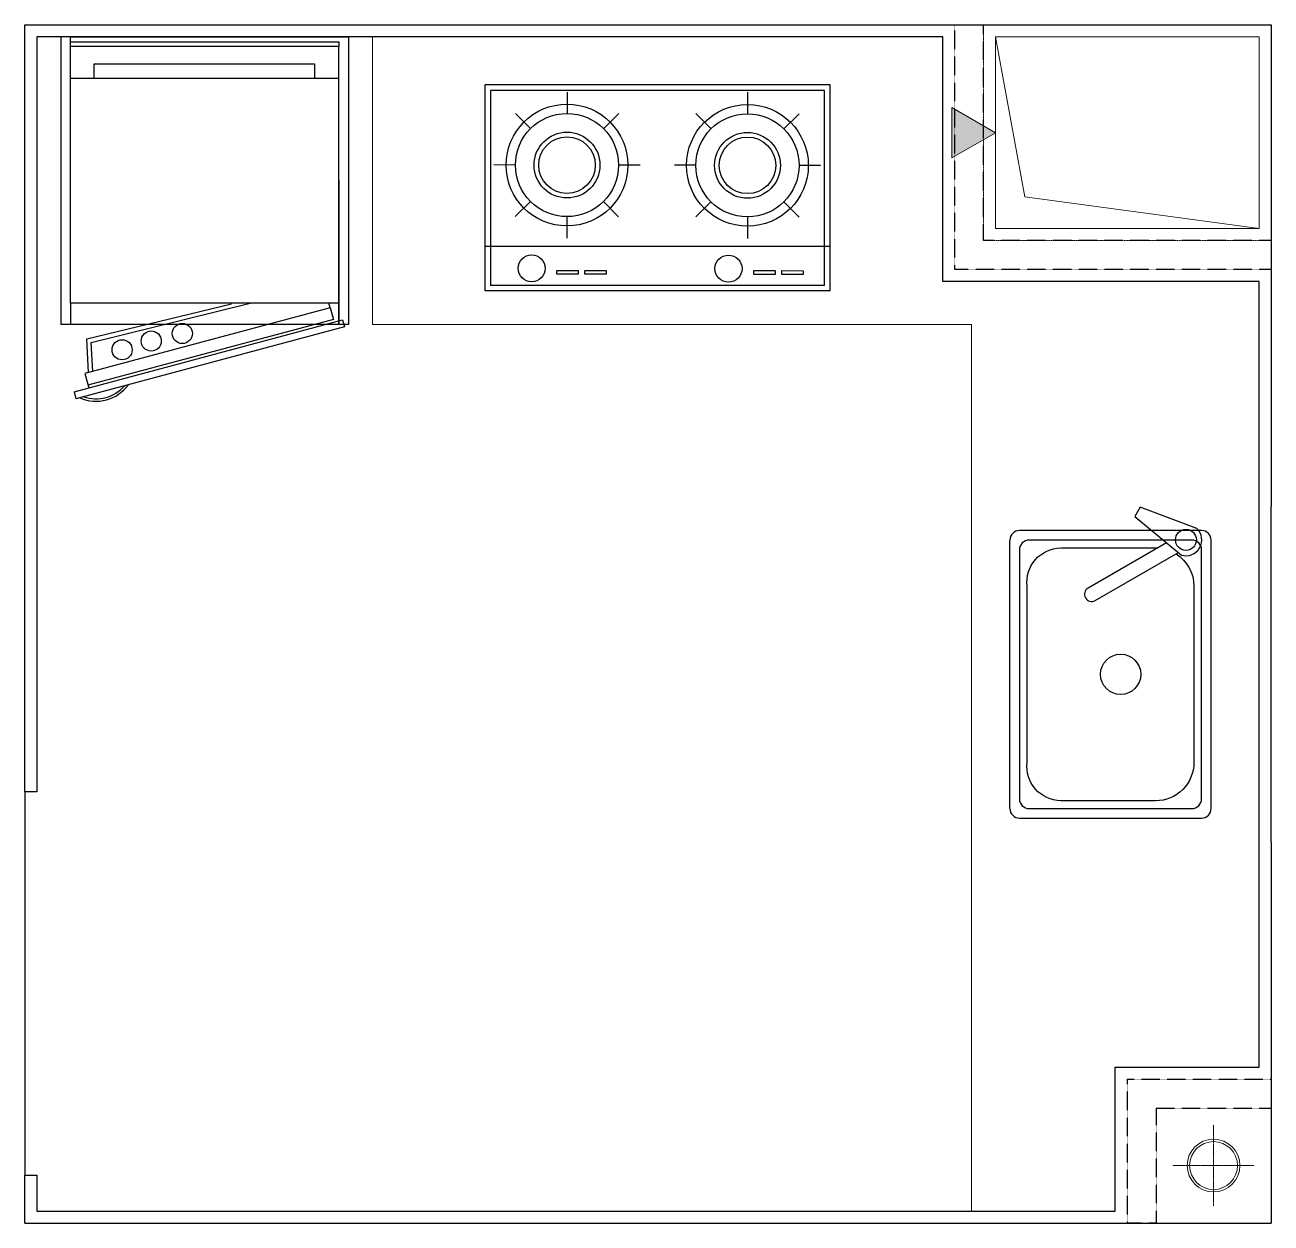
# Model space of a CAD drawing. Header units: millimetres. Extents: x 0 to 2600, y 0 to 2500.
import ezdxf

# ---------------------------------------------------------------- set-up
doc = ezdxf.new("R2010")
doc.units = ezdxf.units.MM
doc.linetypes.add('DASH', pattern=[0.35, 0.25, -0.1])
doc.linetypes.add('DASHED2', pattern=[0.375, 0.25, -0.125])
for name, color, linetype in [('.PF-固定家具', 85, 'Continuous'), ('.PF-洁具', 150, 'Continuous'), ('.PF-活动家具', 141, 'Continuous'), ('A-WALL-MOVE', 4, 'Continuous'), ('A-厨卫装修线', 145, 'Continuous')]:
    doc.layers.add(name, color=color, linetype=linetype)
for name, color, linetype, lineweight in [('A-排气道', 12, 'Continuous', 18), ('A-洁具厨具', 30, 'Continuous', 18), ('A-立管', 80, 'Continuous', 18)]:
    doc.layers.add(name, color=color, linetype=linetype, lineweight=lineweight)

# ---------------------------------------------------------------- blocks, each defined once
blk = doc.blocks.new('004_X_uT2_LF$0$标准层单元平面$0$A$C3A8268BF')
at = {"layer": '.PF-活动家具'}
for p, q in [((70, 1200), (50, 1200)), ((50, 1200), (50, 600)), ((70, 1200), (650, 1200)), ((650, 1200), (650, 600)), ((50, 901.2), (50, 600)), ((50, 901.2), (50, 600)), ((50, 901.2), (50, 600)), ((650, 901.2), (650, 600)), ((650, 600), (50, 600)), ((77.7, 459.4), (637.9, 609.5)), ((650, 600), (630, 600)), ((637.9, 609.5), (641.8, 595)), ((641.8, 595), (81.5, 444.9)), ((77.7, 459.4), (81.5, 444.9))]:
    blk.add_line(p, q, dxfattribs=at)
at = {"layer": '.PF-活动家具', "color": 250}
for p, q in [((70, 644.4), (70, 1200)), ((70, 1190), (630, 1190)), ((70, 1180), (70, 1190)), ((630, 1180), (70, 1180)), ((630, 1190), (630, 1180)), ((630, 1113.2), (630, 1180)), ((119.5, 1143.6), (579.5, 1143.6)), ((119.5, 1113.2), (119.5, 1143.6)), ((579.5, 1143.6), (579.5, 1113.2)), ((630, 1113.2), (70, 1113.2)), ((630, 600), (630, 1113.2)), ((630, 901.2), (630, 600)), ((629.5, 644.4), (69.5, 644.4)), ((70, 644.4), (70, 600)), ((612, 634.7), (100.1, 497.6)), ((104, 570.1), (405.8, 643.4)), ((113.5, 562.3), (444.9, 644.4)), ((612, 634.7), (609.4, 644.4)), ((612, 634.7), (618.5, 610.6)), ((618.5, 610.6), (106.5, 473.4)), ((107.7, 499.6), (104, 570.1)), ((116.7, 502), (113.5, 562.3)), ((100.1, 497.6), (108.1, 467.6))]:
    blk.add_line(p, q, dxfattribs=at)
for centre in [(303.4, 581.2), (238.6, 565.4), (177.7, 547.2)]:
    blk.add_circle(centre, 21, dxfattribs=at)
for radius, start, end in [(83.4, 246.0177, 323.9823), (78.4, 250.7814, 319.2186)]:
    blk.add_arc((123.4, 523.3), radius, start, end, dxfattribs=at)
blk = doc.blocks.new('A$C436522DE')
at = {"layer": 'A-排气道', "ltscale": 0.5}
blk.add_hatch(color=256, dxfattribs=at).paths.add_polyline_path([(-225, 575), (-172.4, 666.1), (-277.6, 666.1)])
for points in [[(-225, 575), (-172.4, 666.1), (-277.6, 666.1)], [(-425, 575), (-25, 575), (-25, 25), (-425, 25)]]:
    blk.add_lwpolyline(points, close=True, dxfattribs=at)
at = {"layer": 'A-排气道', "linetype": 'DASHED2'}
blk.add_lwpolyline([(-450, 600), (0, 600), (0, 0), (-450, 0)], close=True, dxfattribs=at)
at = {"layer": 'A-排气道', "ltscale": 0.5}
blk.add_lwpolyline([(-25, 25), (-91.5, 514.1), (-425, 575)], dxfattribs=at)
blk = doc.blocks.new('灶台720')
at = {"layer": '.PF-固定家具'}
for p, q in [((360, 0), (-360, 0)), ((-360, -430), (-360, 0)), ((360, -430), (360, 0)), ((360, -430), (-360, -430))]:
    blk.add_line(p, q, dxfattribs=at)
at = {"layer": '.PF-固定家具', "color": 250}
for p, q in [((348.4, -11.6), (-348.4, -11.6)), ((-348.4, -11.6), (-348.4, -418.4)), ((-188.8, -15), (-188.8, -59.9)), ((187.8, -15.6), (187.7, -60.4)), ((348.4, -418.4), (348.4, -11.6)), ((-264.9, -91.3), (-296.6, -59.5)), ((-81.1, -59.8), (-112.8, -91.5)), ((111.6, -91.8), (79.9, -60.1)), ((295.5, -60.4), (263.7, -92)), ((-296.5, -167.3), (-341.4, -167.2)), ((-36.6, -167.7), (-81.4, -167.6)), ((80, -167.8), (35.1, -167.8)), ((339.9, -168.2), (295.1, -168.1)), ((-265.2, -243.4), (-296.9, -275)), ((-81.4, -275.3), (-113, -243.6)), ((111.4, -243.9), (79.6, -275.6)), ((295.2, -275.9), (263.5, -244.1)), ((-189.1, -275), (-189.2, -319.8)), ((187.4, -275.5), (187.3, -320.4)), ((360.1, -337.2), (-360, -337.2)), ((-210.1, -395.1), (-210.1, -387.1)), ((-210.1, -387.1), (-165.6, -387.1)), ((-165.6, -387.1), (-165.6, -395.2)), ((-151.5, -395.2), (-151.5, -387.1)), ((-151.5, -387.1), (-107, -387.2)), ((-107, -387.2), (-107, -395.3)), ((200.5, -395.7), (200.5, -387.7)), ((200.5, -387.7), (245, -387.7)), ((245, -387.7), (245, -395.8)), ((259.1, -395.8), (259.1, -387.7)), ((259.1, -387.7), (303.6, -387.8)), ((303.6, -387.8), (303.6, -395.9)), ((-165.6, -395.2), (-210.1, -395.1)), ((-107, -395.3), (-151.5, -395.2)), ((245, -395.8), (200.5, -395.7)), ((303.6, -395.9), (259.1, -395.8)), ((348.4, -418.4), (-348.4, -418.4))]:
    blk.add_line(p, q, dxfattribs=at)
for centre, radius in [((-189, -167.4), 127), ((187.5, -168), 127), ((-189, -167.4), 107.6), ((187.5, -168), 107.6), ((-189, -167.4), 68.7), ((187.5, -168), 68.7), ((-189, -167.4), 59), ((187.5, -168), 59), ((-262.7, -382.9), 28.3), ((147.9, -383.5), 28.3)]:
    blk.add_circle(centre, radius, dxfattribs=at)
blk = doc.blocks.new('水盆_600_420')
at = {"layer": '.PF-洁具'}
for p, q in [((280, 0), (-280, 0)), ((-300, -20), (-300, -400)), ((300, -400), (300, -20)), ((280, -420), (-280, -420))]:
    blk.add_line(p, q, dxfattribs=at)
at = {"layer": '.PF-洁具', "color": 250}
for p, q in [((-304.3, -29.8), (-348.7, -148.3)), ((-329.3, -159.6), (-248.8, -61.8)), ((-348.7, -148.3), (-329.3, -159.6))]:
    blk.add_line(p, q, dxfattribs=at)
blk.add_lwpolyline([(260, -20), (-260, -20, 0.414214), (-280, -40), (-280, -380, 0.414214), (-260, -400), (260, -400, 0.414214), (280, -380), (280, -40, 0.414214)], format="xyb", close=True, dxfattribs=at)
blk.add_lwpolyline([(-251.4, -73, -0.256104), (-184, -36), (184, -36, -0.414214), (264, -116), (264, -314, -0.440849), (184, -384), (-184, -384, -0.440849), (-264, -314), (-264, -116, -0.014255), (-263.9, -111.4, -0.014255)], format="xyb", dxfattribs=at)
for points in [[(-154, -241.7), (-254.1, -68.3)], [(-274.5, -93), (-180, -256.7)]]:
    blk.add_lwpolyline(points, dxfattribs=at)
for centre, radius in [((-280.5, -52.6), 21.9), ((0, -188.9), 42)]:
    blk.add_circle(centre, radius, dxfattribs=at)
at = {"layer": '.PF-洁具'}
for centre, start, end in [((-280, -20), 90, 180), ((280, -20), 0, 90), ((-280, -400), 180, 270), ((280, -400), 270, 0)]:
    blk.add_arc(centre, 20, start, end, dxfattribs=at)
at = {"layer": '.PF-洁具', "color": 250}
for centre, radius, start, end in [((-280.5, -52.6), 33, 343.8129, 136.1888), ((-167, -249.2), 15, 210.0007, 30.0007)]:
    blk.add_arc(centre, radius, start, end, dxfattribs=at)
blk = doc.blocks.new('立管_170_170')
at = {"layer": 'A-立管', "linetype": 'DASH', "ltscale": 0.2}
for p, q in [((0, 85), (0, -85)), ((-85, 0), (85, 0))]:
    blk.add_line(p, q, dxfattribs=at)
at = {"layer": 'A-立管'}
for radius in [55, 50]:
    blk.add_circle((0, 0), radius, dxfattribs=at)

msp = doc.modelspace()

# ---------------------------------------------------------------- linework, layer by layer
at = {"color": 2}
for p, q in [((2600, 795), (2600, 1495)), ((0, 900), (0, 100))]:
    msp.add_line(p, q, dxfattribs=at)
at = {"layer": 'A-WALL-MOVE'}
for p, q in [((0, 900), (0, 2500)), ((0, 2500), (2600, 2500)), ((2600, 2500), (2600, 1495)), ((2600, 795), (2600, 0)), ((0, 0), (0, 100)), ((0, 0), (2600, 0))]:
    msp.add_line(p, q, dxfattribs=at)
at = {"layer": 'A-WALL-MOVE', "linetype": 'DASH'}
for p, q in [((1940, 1990), (1940, 2500)), ((2000, 2050), (2000, 2500)), ((2600, 2050), (2000, 2050)), ((2600, 1990), (1940, 1990)), ((2300, 300), (2600, 300)), ((2300, 300), (2300, 0)), ((2360, 240), (2600, 240)), ((2360, 240), (2360, 0)), ((2360, 0), (2300, 0))]:
    msp.add_line(p, q, dxfattribs=at)
at = {"layer": 'A-厨卫装修线', "color": 6}
msp.add_lwpolyline([(0, 100), (25, 100), (25, 25), (2275, 25), (2275, 325), (2575, 325), (2575, 1965), (1915, 1965), (1915, 2475), (25, 2475), (25, 900), (0, 900)], dxfattribs=at)
at = {"layer": 'A-洁具厨具'}
msp.add_lwpolyline([(1975, 25), (1975, 1875), (725, 1875), (725, 2475)], dxfattribs=at)

# ---------------------------------------------------------------- block references
for name, p in [('灶台720', (1320, 2375)), ('立管_170_170', (2480, 120))]:
    msp.add_blockref(name, p)
at = {"rotation": 269.9990704619324}
msp.add_blockref('水盆_600_420', (2475, 1145), dxfattribs=at)
at = {"layer": 'A-厨卫装修线', "extrusion": (0, 0, -1), "zscale": -1, "rotation": 270.0034236004432}
msp.add_blockref('A$C436522DE', (-2600, 2050), dxfattribs=at)
at = {"layer": 'A-洁具厨具'}
msp.add_blockref('004_X_uT2_LF$0$标准层单元平面$0$A$C3A8268BF', (25, 1275), dxfattribs=at)

doc.saveas('drawing.dxf')
